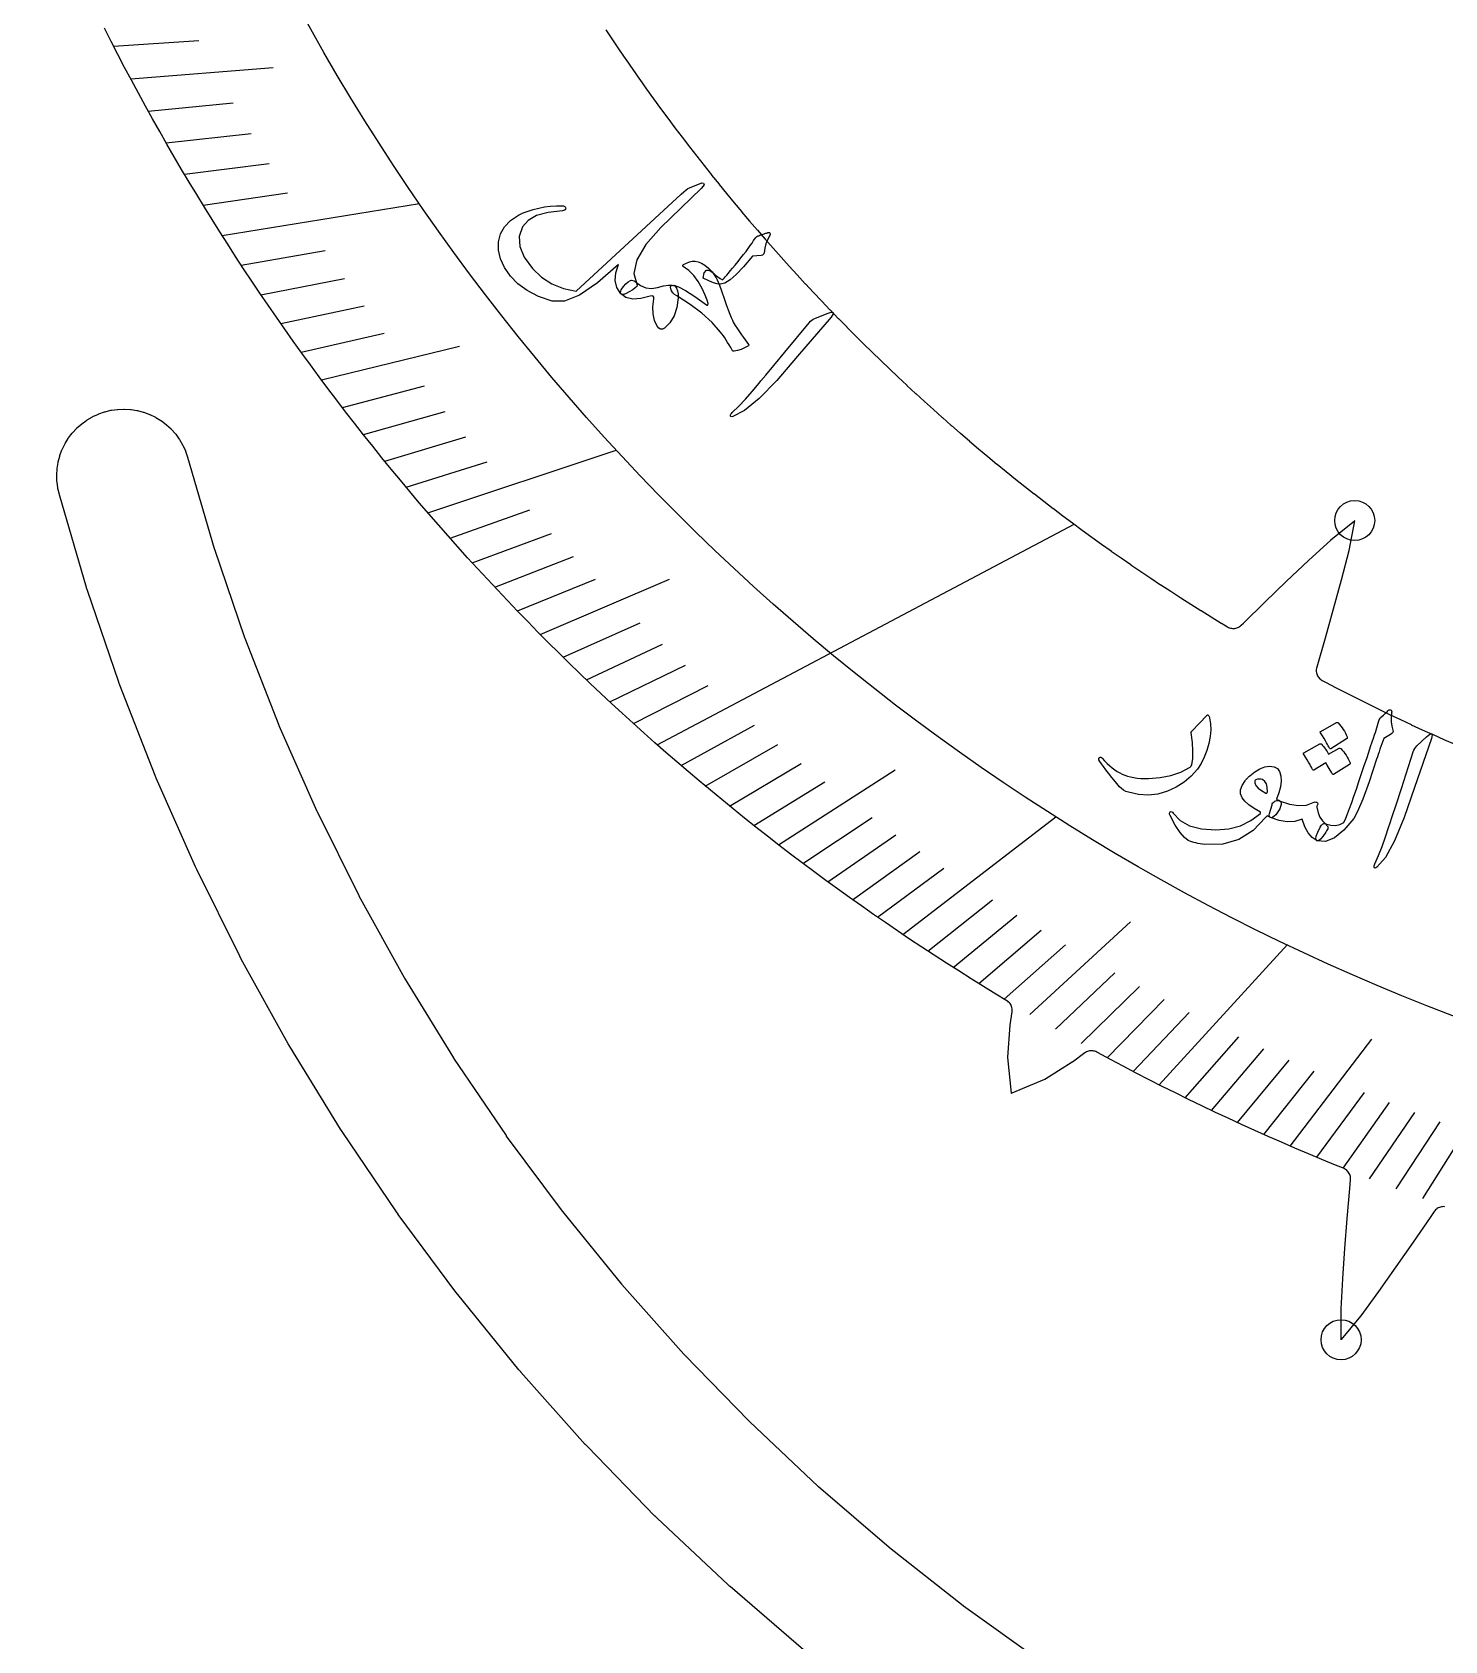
# Model space of a CAD drawing. Header units: millimetres. Extents: x -74 to 74, y -74 to 74.
# Drawn here: x -48.98 to -17.56, y -38.48 to -2.71 of the extents above; entities that cross this region are included whole.
import ezdxf

# ---------------------------------------------------------------- set-up
doc = ezdxf.new("R2010")
doc.units = ezdxf.units.MM
for name, color, linetype in [('CUT_INNER', 6, 'Continuous'), ('ENGRAVE', 7, 'Continuous'), ('ENGRAVE_FINE', 8, 'Continuous'), ('TEXT', 5, 'Continuous')]:
    doc.layers.add(name, color=color, linetype=linetype)

msp = doc.modelspace()

# ---------------------------------------------------------------- linework, layer by layer
at = {"layer": 'CUT_INNER'}
for points in [[(-17.5574, -28.8299), (-17.5826, -28.8278), (-17.6078, -28.8283), (-17.6329, -28.8313), (-17.6575, -28.8369), (-17.6815, -28.8449), (-17.7045, -28.8553), (-17.7264, -28.8679), (-17.7468, -28.8827), (-17.7657, -28.8995), (-17.7828, -28.9181), (-17.7979, -28.9383), (-17.8842, -29.0668), (-17.885, -29.0679), (-18.2627, -29.6167), (-18.6468, -30.1652), (-19.0356, -30.712), (-19.0364, -30.7131), (-19.4294, -31.2537), (-19.434, -31.2597), (-19.8635, -31.7816), (-19.8673, -31.7858), (-19.8676, -31.7806), (-19.8685, -31.1042), (-19.8683, -31.0967), (-19.8292, -30.4295), (-19.8291, -30.4281), (-19.7828, -29.7605), (-19.7319, -29.0932), (-19.6755, -28.4273), (-19.6754, -28.4259), (-19.6567, -28.231), (-19.6555, -28.2063), (-19.6568, -28.1817), (-19.6605, -28.1573), (-19.6666, -28.1334), (-19.675, -28.1102), (-19.6857, -28.088), (-19.6985, -28.0669), (-19.7133, -28.0472), (-19.73, -28.029), (-19.7484, -28.0126), (-19.7683, -27.9981), (-19.7896, -27.9856), (-19.812, -27.9752), (-19.993, -27.9022), (-20.294, -27.7786), (-20.5942, -27.6532), (-20.8937, -27.5259), (-21.1924, -27.3968), (-21.4903, -27.2658), (-21.7874, -27.133), (-22.0836, -26.9984), (-22.3791, -26.862), (-22.6737, -26.7238), (-22.9674, -26.5838), (-23.2603, -26.442), (-23.5523, -26.2983), (-23.8434, -26.1529), (-24.1336, -26.0057), (-24.4229, -25.8568), (-24.7113, -25.706), (-24.9987, -25.5535), (-25.2853, -25.3992), (-25.2987, -25.3919), (-25.3201, -25.3815), (-25.3423, -25.3732), (-25.3652, -25.3671), (-25.3885, -25.3631), (-25.4122, -25.3614), (-25.4359, -25.3619), (-25.4594, -25.3646), (-25.4826, -25.3696), (-25.5052, -25.3768), (-25.527, -25.386), (-25.5479, -25.3973), (-25.5676, -25.4105), (-25.8395, -25.6124), (-25.8475, -25.6178), (-26.452, -25.9978), (-26.4565, -26.0004), (-26.4613, -26.0026), (-27.1926, -26.3063), (-27.198, -26.3083), (-27.1989, -26.3026), (-27.2757, -25.5144), (-27.276, -25.5092), (-27.2759, -25.504), (-27.2257, -24.7918), (-27.2247, -24.7822), (-27.1826, -24.499), (-27.1802, -24.4746), (-27.1801, -24.4501), (-27.1825, -24.4258), (-27.1873, -24.4018), (-27.1943, -24.3783), (-27.2037, -24.3557), (-27.2152, -24.3341), (-27.2287, -24.3137), (-27.2442, -24.2947), (-27.2615, -24.2774), (-27.2803, -24.2618), (-27.3007, -24.2482), (-27.5421, -24.1024), (-27.8197, -23.9326), (-28.0962, -23.761), (-28.3717, -23.5878), (-28.646, -23.4128), (-28.9194, -23.2362), (-29.1916, -23.058), (-29.4627, -22.878), (-29.7327, -22.6964), (-30.0016, -22.5131), (-30.2694, -22.3282), (-30.536, -22.1417), (-30.8014, -21.9535), (-31.0658, -21.7637), (-31.3289, -21.5723), (-31.5909, -21.3792), (-31.8516, -21.1846), (-32.1112, -20.9883), (-32.3696, -20.7905), (-32.6267, -20.5911), (-32.8826, -20.3901), (-33.1373, -20.1876), (-33.3908, -19.9835), (-33.6429, -19.7778), (-33.8938, -19.5706), (-34.1435, -19.3619), (-34.3918, -19.1516), (-34.6389, -18.9398), (-34.8846, -18.7265), (-35.1291, -18.5117), (-35.3722, -18.2954), (-35.6139, -18.0777), (-35.8544, -17.8584), (-36.0935, -17.6377), (-36.3312, -17.4155), (-36.5676, -17.1918), (-36.8026, -16.9667), (-37.0362, -16.7402), (-37.2684, -16.5122), (-37.4992, -16.2828), (-37.7286, -16.052), (-37.9565, -15.8198), (-38.1831, -15.5862), (-38.4082, -15.3513), (-38.6318, -15.1149), (-38.854, -14.8772), (-39.0748, -14.6381), (-39.294, -14.3977), (-39.5118, -14.1559), (-39.7281, -13.9128), (-39.9429, -13.6684), (-40.1562, -13.4226), (-40.368, -13.1756), (-40.5783, -12.9272), (-40.7871, -12.6776), (-40.9943, -12.4267), (-41.1999, -12.1745), (-41.404, -11.9211), (-41.6066, -11.6664), (-41.8076, -11.4105), (-42.007, -11.1534), (-42.2048, -10.895), (-42.4011, -10.6354), (-42.5957, -10.3747), (-42.7888, -10.1127), (-42.9802, -9.8496), (-43.17, -9.5853), (-43.3582, -9.3198), (-43.5448, -9.0532), (-43.7297, -8.7854), (-43.9129, -8.5166), (-44.0946, -8.2466), (-44.2745, -7.9754), (-44.4528, -7.7032), (-44.6294, -7.4299), (-44.8044, -7.1555), (-44.9776, -6.8801), (-45.1492, -6.6036), (-45.319, -6.326), (-45.4872, -6.0474), (-45.6536, -5.7678), (-45.8183, -5.4872), (-45.9813, -5.2056), (-46.1426, -4.9229), (-46.3021, -4.6393), (-46.4599, -4.3547), (-46.6159, -4.0692), (-46.7702, -3.7827), (-46.9227, -3.4952), (-47.0735, -3.2068), (-47.2225, -2.9175), (-47.3697, -2.6273)], [(-36.216, -2.6621), (-36.0697, -2.8826), (-36.0688, -2.8839), (-35.9211, -3.1035), (-35.9202, -3.1048), (-35.7712, -3.3235), (-35.7703, -3.3247), (-35.6199, -3.5425), (-35.6191, -3.5437), (-35.4673, -3.7606), (-35.4665, -3.7618), (-35.3134, -3.9777), (-35.3125, -3.979), (-35.1582, -4.1939), (-35.1573, -4.1952), (-35.0016, -4.4092), (-35.0007, -4.4104), (-34.8437, -4.6235), (-34.8428, -4.6247), (-34.6845, -4.8368), (-34.6835, -4.838), (-34.5239, -5.0491), (-34.523, -5.0503), (-34.3621, -5.2604), (-34.3612, -5.2617), (-34.199, -5.4708), (-34.1981, -5.472), (-34.0346, -5.6801), (-34.0337, -5.6813), (-33.8689, -5.8885), (-33.868, -5.8896), (-33.702, -6.0958), (-33.701, -6.0969), (-33.5337, -6.302), (-33.5328, -6.3032), (-33.3643, -6.5073), (-33.3633, -6.5085), (-33.1935, -6.7115), (-33.1925, -6.7126), (-33.0215, -6.9146), (-33.0205, -6.9158), (-32.8483, -7.1167), (-32.8473, -7.1179), (-32.6738, -7.3177), (-32.6728, -7.3189), (-32.4981, -7.5177), (-32.4971, -7.5188), (-32.3212, -7.7165), (-32.3202, -7.7177), (-32.143, -7.9143), (-32.142, -7.9154), (-31.9637, -8.111), (-31.9626, -8.1121), (-31.7831, -8.3066), (-31.7821, -8.3077), (-31.6014, -8.501), (-31.6003, -8.5021), (-31.4184, -8.6944), (-31.4174, -8.6955), (-31.2343, -8.8866), (-31.2332, -8.8877), (-31.049, -9.0777), (-31.0479, -9.0788), (-30.8625, -9.2676), (-30.8615, -9.2687), (-30.6749, -9.4564), (-30.6738, -9.4575), (-30.4861, -9.644), (-30.485, -9.6451), (-30.2962, -9.8305), (-30.2951, -9.8316), (-30.1051, -10.0158), (-30.104, -10.0169), (-29.9129, -10.2), (-29.9118, -10.201), (-29.7195, -10.3829), (-29.7184, -10.384), (-29.5251, -10.5647), (-29.524, -10.5657), (-29.3295, -10.7452), (-29.3284, -10.7463), (-29.1329, -10.9246), (-29.1317, -10.9256), (-28.9351, -11.1028), (-28.9339, -11.1038), (-28.7362, -11.2797), (-28.7351, -11.2807), (-28.5363, -11.4554), (-28.5351, -11.4564), (-28.3353, -11.6299), (-28.3341, -11.6309), (-28.1332, -11.8031), (-28.132, -11.8041), (-27.9301, -11.9751), (-27.9289, -11.9761), (-27.7259, -12.1459), (-27.7247, -12.1469), (-27.5206, -12.3154), (-27.5194, -12.3163), (-27.3144, -12.4836), (-27.3132, -12.4846), (-27.1071, -12.6506), (-27.1059, -12.6515), (-26.8987, -12.8162), (-26.8975, -12.8172), (-26.6894, -12.9807), (-26.6882, -12.9816), (-26.4791, -13.1438), (-26.4779, -13.1447), (-26.2677, -13.3056), (-26.2665, -13.3065), (-26.0554, -13.4661), (-26.0542, -13.467), (-25.8421, -13.6253), (-25.8409, -13.6263), (-25.6278, -13.7833), (-25.6266, -13.7842), (-25.4126, -13.9398), (-25.4113, -13.9407), (-25.1964, -14.0951), (-25.1951, -14.096), (-24.9792, -14.2491), (-24.978, -14.2499), (-24.7611, -14.4017), (-24.7599, -14.4025), (-24.5421, -14.5529), (-24.5409, -14.5538), (-24.3222, -14.7028), (-24.3209, -14.7037), (-24.1013, -14.8514), (-24.1, -14.8522), (-23.8796, -14.9986), (-23.8783, -14.9994), (-23.6569, -15.1444), (-23.6556, -15.1453), (-23.4333, -15.2889), (-23.432, -15.2897), (-23.2089, -15.432), (-23.2076, -15.4328), (-22.9836, -15.5737), (-22.9823, -15.5745), (-22.7574, -15.7141), (-22.7561, -15.7149), (-22.5304, -15.853), (-22.5291, -15.8538), (-22.3927, -15.9361), (-22.3719, -15.9473), (-22.3501, -15.9566), (-22.3276, -15.9637), (-22.3044, -15.9687), (-22.2809, -15.9714), (-22.2572, -15.9719), (-22.2336, -15.9702), (-22.2103, -15.9663), (-22.1874, -15.9602), (-22.1652, -15.9519), (-22.1439, -15.9416), (-22.1237, -15.9293), (-22.1047, -15.9151), (-22.0872, -15.8992), (-22.0397, -15.852), (-22.0387, -15.851), (-21.5612, -15.3864), (-21.0774, -14.9234), (-20.5895, -14.4629), (-20.5885, -14.462), (-20.0975, -14.0085), (-20.0919, -14.0036), (-19.5684, -13.5752), (-19.5643, -13.5721), (-19.5651, -13.5777), (-19.696, -14.2408), (-19.6977, -14.2481), (-19.8663, -14.8949), (-19.8666, -14.8962), (-20.0422, -15.542), (-20.2224, -16.1865), (-20.4076, -16.8286), (-20.408, -16.83), (-20.4091, -16.8337), (-20.415, -16.8576), (-20.4185, -16.8818), (-20.4197, -16.9064), (-20.4184, -16.9309), (-20.4147, -16.9551), (-20.4087, -16.9789), (-20.4004, -17.002), (-20.3898, -17.0242), (-20.3772, -17.0452), (-20.3625, -17.0649), (-20.3459, -17.083), (-20.3277, -17.0995), (-20.3079, -17.114), (-20.2869, -17.1266), (-20.2148, -17.1648), (-20.2134, -17.1655), (-19.9789, -17.2881), (-19.9775, -17.2888), (-19.7422, -17.41), (-19.7409, -17.4107), (-19.5049, -17.5304), (-19.5035, -17.5311), (-19.2667, -17.6493), (-19.2654, -17.65), (-19.0279, -17.7668), (-19.0265, -17.7675), (-18.7883, -17.8829), (-18.787, -17.8835), (-18.5481, -17.9974), (-18.5467, -17.9981), (-18.3071, -18.1105), (-18.3057, -18.1111), (-18.0654, -18.2221), (-18.0641, -18.2227), (-17.8231, -18.3322), (-17.8217, -18.3328), (-17.5801, -18.4408), (-17.5787, -18.4414), (-17.3364, -18.5479)], [(-31.8234, -38.679), (-33.4567, -37.2752), (-33.4588, -37.2734), (-33.5058, -37.2312), (-33.5078, -37.2293), (-35.0773, -35.7544), (-35.0793, -35.7525), (-35.1243, -35.7083), (-35.1263, -35.7063), (-36.6288, -34.1633), (-36.6307, -34.1613), (-36.6737, -34.1151), (-36.6755, -34.113), (-38.1081, -32.5049), (-38.1099, -32.5028), (-38.1509, -32.4547), (-38.1526, -32.4526), (-39.5125, -30.7825), (-39.5142, -30.7803), (-39.553, -30.7305), (-39.5546, -30.7283), (-40.839, -28.9995), (-40.8407, -28.9972), (-40.8772, -28.9457), (-40.8787, -28.9435), (-42.0852, -27.1594), (-42.0867, -27.1571), (-42.1209, -27.104), (-42.1224, -27.1017), (-43.2485, -25.2658), (-43.2499, -25.2634), (-43.2817, -25.2089), (-43.2831, -25.2065), (-44.3267, -23.3225), (-44.328, -23.3201), (-44.3574, -23.2642), (-44.3586, -23.2617), (-45.3176, -21.3333), (-45.3188, -21.3308), (-45.3457, -21.2737), (-45.3468, -21.2712), (-46.2193, -19.3021), (-46.2204, -19.2996), (-46.2447, -19.2413), (-46.2457, -19.2387), (-47.03, -17.2329), (-47.031, -17.2303), (-47.0527, -17.171), (-47.0536, -17.1684), (-47.7481, -15.1298), (-47.749, -15.1271), (-47.768, -15.067), (-47.7688, -15.0643), (-48.3718, -12.9985), (-48.3734, -12.9925), (-48.4052, -12.8598), (-48.4074, -12.8477), (-48.4256, -12.7155), (-48.4267, -12.7033), (-48.4318, -12.5699), (-48.4317, -12.5577), (-48.4237, -12.4245), (-48.4224, -12.4123), (-48.4014, -12.2805), (-48.3989, -12.2685), (-48.3651, -12.1394), (-48.3615, -12.1277), (-48.3152, -12.0025), (-48.3104, -11.9912), (-48.252, -11.8712), (-48.2461, -11.8604), (-48.1763, -11.7467), (-48.1694, -11.7366), (-48.0888, -11.6302), (-48.0809, -11.6208), (-47.9902, -11.5229), (-47.9815, -11.5143), (-47.8817, -11.4257), (-47.8721, -11.4181), (-47.7641, -11.3397), (-47.7538, -11.333), (-47.6386, -11.2656), (-47.6278, -11.2599), (-47.5065, -11.2041), (-47.4951, -11.1996), (-47.369, -11.1559), (-47.3573, -11.1525), (-47.2275, -11.1214), (-47.2154, -11.1192), (-47.0832, -11.101), (-47.071, -11.0999), (-46.9376, -11.0948), (-46.9254, -11.0949), (-46.7922, -11.1029), (-46.78, -11.1042), (-46.6482, -11.1252), (-46.6362, -11.1277), (-46.5071, -11.1615), (-46.4954, -11.1651), (-46.3702, -11.2114), (-46.3589, -11.2162), (-46.2389, -11.2746), (-46.2281, -11.2805), (-46.1144, -11.3503), (-46.1043, -11.3572), (-45.9979, -11.4378), (-45.9885, -11.4457), (-45.8906, -11.5364), (-45.882, -11.5451), (-45.7934, -11.6449), (-45.7858, -11.6545), (-45.7074, -11.7625), (-45.7007, -11.7728), (-45.6333, -11.888), (-45.6276, -11.8988), (-45.5718, -12.0201), (-45.5673, -12.0315), (-45.5226, -12.1605), (-45.5208, -12.1663), (-44.9282, -14.1965), (-44.9249, -14.2071), (-44.2542, -16.1755), (-44.2504, -16.1859), (-43.4932, -18.1226), (-43.4889, -18.1328), (-42.6465, -20.034), (-42.6418, -20.0441), (-41.7158, -21.9061), (-41.7107, -21.9159), (-40.703, -23.7349), (-40.6975, -23.7445), (-39.6101, -25.5171), (-39.6041, -25.5264), (-38.4393, -27.249), (-38.4328, -27.258), (-37.1927, -28.9273), (-37.1859, -28.936), (-35.8729, -30.5486), (-35.8657, -30.557), (-34.4825, -32.1098), (-34.475, -32.1179), (-33.0243, -33.6078), (-33.0164, -33.6155), (-31.501, -35.0396), (-31.4927, -35.047), (-29.9157, -36.4024), (-29.9071, -36.4095), (-28.2715, -37.6936), (-28.2626, -37.7003), (-26.5716, -38.9106)]]:
    msp.add_lwpolyline(points, dxfattribs=at)
at = {"layer": 'ENGRAVE'}
for points in [[(-44.7555, -7.2325), (-40.3654, -6.523)], [(-40.1748, -13.4011), (-35.9887, -12.0048)], [(-35.0752, -18.5593), (-25.8039, -13.6536)], [(-29.616, -22.7752), (-26.2115, -20.1571)], [(-18.0482, -28.6496), (-12.7539, -20.2455)], [(-23.9128, -26.1179), (-21.0601, -23.0022)]]:
    msp.add_lwpolyline(points, dxfattribs=at)
for centre, radius in [((0, 21.2174), 48.9785), ((-19.5638, -13.5714), 0.4455), ((-19.8676, -31.7865), 0.4455)]:
    msp.add_circle(centre, radius, dxfattribs=at)
at = {"layer": 'ENGRAVE_FINE'}
for points in [[(-47.1685, -3.0229), (-45.2712, -2.9013)], [(-46.7869, -3.7514), (-43.6219, -3.4977)], [(-46.3967, -4.4692), (-44.5052, -4.287)], [(-45.9982, -5.1762), (-44.1105, -4.9637)], [(-45.5917, -5.8723), (-43.7084, -5.6298)], [(-45.1774, -6.5578), (-43.299, -6.2851)], [(-44.3264, -7.8966), (-42.4597, -7.564)], [(-43.8903, -8.55), (-42.0302, -8.1876)], [(-43.4473, -9.1928), (-41.5945, -8.8008)], [(-42.9978, -9.8252), (-41.1527, -9.4036)], [(-42.542, -10.447), (-39.4742, -9.6937)], [(-42.08, -11.0585), (-40.2522, -10.5781)], [(-41.6121, -11.6595), (-39.7937, -11.15)], [(-41.1384, -12.2503), (-39.3301, -11.7118)], [(-40.6593, -12.8308), (-38.8615, -12.2635)], [(-39.6851, -13.9614), (-37.9103, -13.337)], [(-39.1905, -14.5115), (-37.4279, -13.8589)], [(-38.6912, -15.0517), (-36.9413, -14.371)], [(-38.1872, -15.582), (-36.4506, -14.8734)], [(-37.6787, -16.1024), (-34.802, -14.873)], [(-37.166, -16.6131), (-35.4576, -15.8494)], [(-36.6491, -17.114), (-34.9556, -16.3232)], [(-36.1283, -17.6053), (-34.4501, -16.7876)], [(-35.6036, -18.0871), (-33.9414, -17.2426)], [(-34.5432, -19.0221), (-32.9144, -18.1252)], [(-34.0079, -19.4756), (-32.3964, -18.5528)], [(-33.4692, -19.9198), (-31.8756, -18.9714)], [(-32.3824, -20.7806), (-29.7846, -19.1135)], [(-32.9273, -20.3548), (-31.3521, -19.381)], [(-31.8346, -21.1974), (-30.2976, -20.174)], [(-31.2839, -21.6052), (-29.7667, -20.5574)], [(-30.7305, -22.004), (-29.2336, -20.9322)], [(-30.1745, -22.394), (-28.6983, -21.2985)], [(-29.055, -23.1477), (-27.6216, -22.0057)], [(-28.4918, -23.5115), (-27.0804, -22.3468)], [(-26.789, -24.5516), (-24.5487, -22.4983)], [(-27.9263, -23.8667), (-26.5374, -22.6797)], [(-27.3587, -24.2134), (-25.9927, -23.0044)], [(-26.2174, -24.8814), (-24.8984, -23.6297)], [(-25.6439, -25.2029), (-24.349, -23.9303)], [(-25.0686, -25.5161), (-23.7982, -24.2231)], [(-24.4915, -25.8211), (-23.246, -24.508)], [(-23.3324, -26.4067), (-22.1379, -25.0547)], [(-22.7506, -26.6874), (-21.582, -25.3165)], [(-20.9965, -27.4817), (-19.1809, -25.1053)], [(-22.1673, -26.96), (-21.025, -25.5708)], [(-21.5826, -27.2248), (-20.467, -25.8176)], [(-20.4092, -27.7307), (-19.348, -26.2889)], [(-19.8207, -27.972), (-18.7872, -26.5134)], [(-19.231, -28.2055), (-18.2254, -26.7307)], [(-18.6401, -28.4314), (-17.6629, -26.9408)]]:
    msp.add_lwpolyline(points, dxfattribs=at)
at = {"layer": 'TEXT'}
for points in [[(-34.9935, -7.0563), (-35.332, -7.4361), (-35.5334, -7.7769), (-35.5973, -8.0785), (-35.5236, -8.3398), (-35.5313, -8.367), (-35.5638, -8.4009), (-35.621, -8.4417), (-35.7031, -8.4891), (-35.7699, -8.5239), (-35.8228, -8.5424), (-35.8619, -8.5447), (-35.887, -8.5308), (-35.9724, -8.3907), (-36.0099, -8.2347), (-35.9992, -8.063), (-35.9404, -7.876), (-36.4055, -8.2851), (-36.8055, -8.5592), (-37.1416, -8.6968), (-37.4137, -8.6973), (-37.7135, -8.5899), (-37.9685, -8.4605), (-38.1782, -8.3102), (-38.3423, -8.1395), (-38.4753, -7.9452), (-38.564, -7.7526), (-38.6086, -7.562), (-38.6091, -7.3738), (-38.5648, -7.1969), (-38.4753, -7.0398), (-38.3409, -6.9023), (-38.1618, -6.7841), (-38.057, -6.7335), (-37.9471, -6.6899), (-37.832, -6.6531), (-37.712, -6.6231), (-37.5866, -6.6002), (-37.4559, -6.5843), (-37.3198, -6.5756), (-37.1784, -6.5738), (-37.1611, -6.5765), (-37.1459, -6.5821), (-37.1329, -6.5908), (-37.1219, -6.6026), (-37.1153, -6.6143), (-37.1126, -6.6267), (-37.1137, -6.6397), (-37.1187, -6.6535), (-37.1279, -6.666), (-37.1418, -6.6753), (-37.1602, -6.6813), (-37.1833, -6.6842), (-37.503, -6.7192), (-37.7583, -6.7901), (-37.949, -6.8981), (-38.0744, -7.0441), (-38.145, -7.2528), (-38.1317, -7.4765), (-38.0338, -7.7147), (-37.8511, -7.9662), (-37.6494, -8.1578), (-37.4198, -8.3066), (-37.1631, -8.4123), (-36.8798, -8.4746), (-34.5412, -6.314), (-34.4849, -6.2629), (-34.4352, -6.2222), (-34.3922, -6.1919), (-34.3558, -6.1719), (-34.0839, -6.0634), (-34.045, -6.0737), (-34.0349, -6.0984), (-34.0535, -6.1377), (-34.1009, -6.1915)], [(-32.7194, -7.2038), (-32.6986, -7.197), (-32.6798, -7.1906), (-32.6628, -7.1848), (-32.6476, -7.1795), (-32.6346, -7.175), (-32.6239, -7.1713), (-32.6154, -7.1685), (-32.6093, -7.1667), (-32.5969, -7.1654), (-32.5859, -7.1668), (-32.5765, -7.171), (-32.5685, -7.1779), (-32.5629, -7.1866), (-32.5606, -7.1959), (-32.5615, -7.2059), (-32.5658, -7.2166), (-32.6179, -7.3193), (-32.6575, -7.4203), (-32.6847, -7.5194), (-32.6993, -7.6168), (-32.7051, -7.6397), (-32.7182, -7.6572), (-32.7384, -7.6691), (-32.7659, -7.6755), (-32.9589, -7.6965), (-33.1573, -7.9305), (-33.3175, -8.1011), (-33.457, -8.2228), (-33.576, -8.2952), (-33.6746, -8.3183), (-33.7404, -8.3101), (-33.8262, -8.2851), (-33.932, -8.2431), (-34.0578, -8.1839), (-34.0298, -8.0666), (-33.9831, -8.0076), (-33.9181, -8.0066), (-33.8346, -8.0636), (-33.7782, -8.1126), (-33.7249, -8.1543), (-33.6746, -8.1889), (-33.6274, -8.2162), (-33.6111, -8.2032), (-33.5896, -8.1823), (-33.563, -8.1536), (-33.5313, -8.1169), (-33.494, -8.0724), (-33.4507, -8.0201), (-33.4015, -7.96), (-33.3463, -7.892), (-33.2779, -7.8086), (-33.2143, -7.7298), (-33.1556, -7.6557), (-33.1016, -7.5863), (-33.0525, -7.5211), (-33.0081, -7.4598), (-32.9685, -7.4024), (-32.9337, -7.3487), (-32.905, -7.3069), (-32.8798, -7.2755), (-32.8579, -7.2543), (-32.8395, -7.2435), (-32.8184, -7.238), (-32.7913, -7.2296), (-32.7583, -7.2182), (-32.7194, -7.2038)], [(-34.4888, -7.8803), (-34.4245, -7.8461), (-34.3608, -7.822), (-34.2977, -7.808), (-34.2351, -7.8042), (-34.166, -7.8166), (-34.0929, -7.8471), (-34.0156, -7.8957), (-33.9342, -7.9624), (-33.8934, -8.002), (-33.8562, -8.043), (-33.8226, -8.0857), (-33.7925, -8.1299), (-33.7656, -8.1754), (-33.7413, -8.2217), (-33.7197, -8.2688), (-33.7007, -8.3168), (-33.643, -8.4861), (-33.5902, -8.6371), (-33.5425, -8.7697), (-33.5003, -8.884), (-33.4634, -8.9802), (-33.4317, -9.0585), (-33.4055, -9.1189), (-33.3849, -9.1614), (-33.3398, -9.2368), (-33.2947, -9.3085), (-33.2498, -9.3764), (-33.205, -9.4406), (-33.1612, -9.5007), (-33.1197, -9.5567), (-33.0804, -9.6084), (-33.0433, -9.6558), (-33.0387, -9.6646), (-33.0407, -9.674), (-33.0493, -9.684), (-33.0645, -9.6946), (-33.1366, -9.7347), (-33.2113, -9.7668), (-33.2886, -9.7909), (-33.3685, -9.8069), (-33.3797, -9.8065), (-33.3898, -9.8029), (-33.3991, -9.796), (-33.4073, -9.7858), (-33.4424, -9.7249), (-33.4767, -9.667), (-33.5102, -9.6119), (-33.5429, -9.5597), (-33.5748, -9.5107), (-33.6061, -9.4655), (-33.6366, -9.424), (-33.6665, -9.3862), (-33.8575, -9.1695), (-34.0838, -8.9631), (-34.3455, -8.7662), (-34.6429, -8.5781), (-34.6929, -8.5441), (-34.7318, -8.5068), (-34.7597, -8.4661), (-34.7764, -8.4221), (-34.7807, -8.3829), (-34.7711, -8.3564), (-34.7476, -8.3425), (-34.7103, -8.3413), (-34.6036, -8.376), (-34.4471, -8.4601), (-34.2405, -8.593), (-33.9832, -8.7736), (-33.9717, -8.7796), (-33.9624, -8.783), (-33.9555, -8.7838), (-33.9508, -8.782), (-33.947, -8.7463), (-33.9673, -8.6733), (-34.0116, -8.5632), (-34.0794, -8.4157), (-34.1647, -8.2579), (-34.2624, -8.1232), (-34.3727, -8.0115), (-34.4959, -7.9226), (-34.5073, -7.9141), (-34.5099, -7.9042), (-34.5037, -7.893), (-34.4888, -7.8803)], [(-34.6846, -8.3499), (-34.6482, -8.4015), (-34.6242, -8.4637), (-34.6125, -8.5365), (-34.613, -8.62), (-34.6424, -8.8377), (-34.7026, -9.023), (-34.7942, -9.1755), (-34.9176, -9.2951), (-34.9627, -9.3184), (-35.004, -9.3187), (-35.0414, -9.2958), (-35.0748, -9.2498), (-35.1343, -9.1222), (-35.1677, -8.9779), (-35.1747, -8.817), (-35.1553, -8.6399), (-35.1537, -8.603), (-35.1657, -8.5808), (-35.1913, -8.5731), (-35.2305, -8.5801), (-35.4413, -8.6368), (-35.6216, -8.6467), (-35.7713, -8.6101), (-35.8901, -8.5271), (-35.896, -8.5135), (-35.8957, -8.4947), (-35.8891, -8.4707), (-35.8761, -8.4415), (-35.8279, -8.3669), (-35.7776, -8.3077), (-35.7252, -8.2638), (-35.671, -8.2351), (-35.6451, -8.2298), (-35.619, -8.232), (-35.5928, -8.2417), (-35.5664, -8.2589), (-35.4486, -8.3445), (-35.3268, -8.395), (-35.2014, -8.4105), (-35.0723, -8.391), (-34.9372, -8.3569), (-34.8276, -8.3386), (-34.7434, -8.3362), (-34.6846, -8.3499)], [(-31.3, -8.9688), (-31.2084, -8.9393), (-31.1629, -8.9426), (-31.1634, -8.979), (-31.2099, -9.0484), (-31.9584, -9.9202), (-32.4172, -10.4556), (-32.8085, -10.858), (-33.1336, -11.1258), (-33.3932, -11.2584), (-33.4206, -11.263), (-33.4391, -11.2615), (-33.4488, -11.254), (-33.4498, -11.2404), (-33.4458, -11.2249), (-33.4371, -11.2082), (-33.4239, -11.1904), (-33.4061, -11.1715), (-33.2608, -11.0307), (-33.1133, -10.8746), (-32.9635, -10.7032), (-32.8112, -10.5168), (-32.7705, -10.469), (-32.6619, -10.3386), (-32.4852, -10.1258), (-32.24, -9.8308), (-31.6994, -9.1733), (-31.6685, -9.1406), (-31.637, -9.1135), (-31.605, -9.0921), (-31.5724, -9.0763)], [(-18.9868, -17.9548), (-18.9266, -17.8993), (-18.8793, -17.855), (-18.8449, -17.822), (-18.8234, -17.8003), (-18.8085, -17.7871), (-18.7938, -17.7796), (-18.7794, -17.7778), (-18.7653, -17.7816), (-18.7519, -17.7913), (-18.7435, -17.8051), (-18.7401, -17.8229), (-18.7417, -17.8448), (-18.7518, -17.951), (-18.7509, -18.0514), (-18.7391, -18.146), (-18.7162, -18.2347), (-18.711, -18.2621), (-18.7176, -18.2871), (-18.736, -18.3097), (-18.7663, -18.3299), (-18.9174, -18.4183), (-18.9393, -18.4797), (-18.9606, -18.54), (-18.9814, -18.5993), (-19.0016, -18.6576), (-19.0214, -18.7147), (-19.0406, -18.7709), (-19.0593, -18.826), (-19.0775, -18.8801), (-19.2455, -19.3807), (-19.3858, -19.7677), (-19.4992, -20.0409), (-19.5863, -20.1999), (-19.8071, -20.4587), (-20.0165, -20.6275), (-20.2142, -20.7065), (-20.3998, -20.6954), (-20.4041, -20.6933), (-20.4083, -20.6912), (-20.4126, -20.6892), (-20.4169, -20.6871), (-20.4308, -20.6511), (-20.4207, -20.5891), (-20.3866, -20.5011), (-20.3286, -20.3872), (-20.3039, -20.3466), (-20.2768, -20.3215), (-20.2475, -20.3118), (-20.2158, -20.3174), (-20.0978, -20.3484), (-19.9895, -20.353), (-19.891, -20.3313), (-19.8024, -20.2834), (-19.7639, -20.1934), (-19.7224, -20.09), (-19.678, -19.973), (-19.6307, -19.8426), (-19.5804, -19.6994), (-19.527, -19.544), (-19.4705, -19.3766), (-19.4108, -19.197), (-19.3507, -19.0212), (-19.297, -18.863), (-19.2498, -18.7225), (-19.209, -18.5996), (-19.1742, -18.4945), (-19.145, -18.4074), (-19.1213, -18.3385), (-19.1033, -18.2876), (-19.0274, -18.0285), (-19.0172, -18.0042), (-19.007, -17.9839), (-18.9969, -17.9674), (-18.9868, -17.9548)], [(-22.8561, -17.9061), (-22.8496, -17.9001), (-22.8435, -17.8959), (-22.8377, -17.8935), (-22.8324, -17.8929), (-22.8206, -17.8984), (-22.8098, -17.9115), (-22.8, -17.9321), (-22.7913, -17.9601), (-22.769, -18.0902), (-22.7643, -18.2281), (-22.7771, -18.374), (-22.8076, -18.5278), (-22.8531, -18.6861), (-22.9105, -18.8349), (-22.9799, -18.9741), (-23.0615, -19.1037), (-23.1982, -19.2575), (-23.3549, -19.3903), (-23.5319, -19.5019), (-23.7294, -19.5919), (-23.9405, -19.6543), (-24.1559, -19.679), (-24.3753, -19.6659), (-24.5984, -19.6148), (-24.6546, -19.5949), (-24.7063, -19.5674), (-24.7534, -19.5324), (-24.7958, -19.4898), (-24.8871, -19.3812), (-24.9685, -19.2819), (-25.0402, -19.1922), (-25.1023, -19.1119), (-25.1545, -19.0413), (-25.1967, -18.9806), (-25.229, -18.9298), (-25.2514, -18.889), (-25.2548, -18.8786), (-25.2562, -18.8694), (-25.2556, -18.8616), (-25.2528, -18.855), (-25.2472, -18.8478), (-25.2404, -18.8421), (-25.2324, -18.8379), (-25.2231, -18.8351), (-25.2133, -18.8347), (-25.2035, -18.8378), (-25.1936, -18.8443), (-25.1838, -18.8543), (-25.1251, -18.9164), (-25.0673, -18.9734), (-25.0105, -19.0251), (-24.9547, -19.0716), (-24.8993, -19.1132), (-24.844, -19.1502), (-24.7887, -19.1827), (-24.7334, -19.2105), (-24.6759, -19.2345), (-24.614, -19.2553), (-24.5478, -19.2728), (-24.4771, -19.2871), (-24.402, -19.2978), (-24.3222, -19.3047), (-24.2378, -19.3079), (-24.1488, -19.3071), (-23.8896, -19.2877), (-23.6509, -19.2403), (-23.4328, -19.1654), (-23.2352, -19.0631), (-23.2209, -19.0539), (-23.2086, -19.0408), (-23.1982, -19.0239), (-23.1896, -19.0032), (-23.1672, -18.8648), (-23.1615, -18.6997), (-23.1724, -18.508), (-23.1994, -18.2896), (-23.1988, -18.2771), (-23.1968, -18.2667), (-23.1934, -18.2586), (-23.1885, -18.2526)], [(-19.9685, -18.0618), (-19.9608, -18.0591), (-19.9522, -18.0596), (-19.9427, -18.0631), (-19.9322, -18.0698), (-19.9005, -18.1051), (-19.8707, -18.1414), (-19.843, -18.1786), (-19.8173, -18.2167), (-19.7934, -18.2562), (-19.7713, -18.2973), (-19.7509, -18.3401), (-19.7323, -18.3846), (-19.7292, -18.3988), (-19.73, -18.4105), (-19.7346, -18.4197), (-19.7429, -18.4263), (-20.0967, -18.646), (-20.1068, -18.6481), (-20.1162, -18.644), (-20.125, -18.6337), (-20.1332, -18.6171), (-20.1404, -18.603), (-20.1522, -18.5814), (-20.1683, -18.5522), (-20.189, -18.5156), (-20.2145, -18.4711), (-20.2455, -18.4186), (-20.2818, -18.3581), (-20.3234, -18.2895), (-20.3283, -18.2791), (-20.3291, -18.2708), (-20.3259, -18.2646), (-20.3186, -18.2604)], [(-19.9083, -18.636), (-19.9007, -18.6334), (-19.892, -18.6338), (-19.8823, -18.6373), (-19.8716, -18.6439), (-19.8392, -18.6793), (-19.8088, -18.7156), (-19.7804, -18.7528), (-19.754, -18.7909), (-19.7295, -18.8303), (-19.7067, -18.8715), (-19.6856, -18.9143), (-19.6663, -18.9589), (-19.6642, -18.9707), (-19.6658, -18.9813), (-19.6713, -18.9906), (-19.6807, -18.9987), (-20.0351, -19.2198), (-20.0426, -19.2213), (-20.0506, -19.2173), (-20.0591, -19.2079), (-20.0681, -19.193), (-20.0739, -19.183), (-20.083, -19.1674), (-20.0955, -19.1462), (-20.1112, -19.1194), (-20.1304, -19.0873), (-20.1531, -19.0502), (-20.1794, -19.008), (-20.2091, -18.9607), (-20.4709, -19.1215), (-20.481, -19.1235), (-20.4906, -19.1193), (-20.4995, -19.1089), (-20.5079, -19.0922), (-20.5152, -19.078), (-20.5271, -19.0562), (-20.5435, -19.0269), (-20.5645, -18.9899), (-20.5904, -18.9452), (-20.6218, -18.8923), (-20.6587, -18.8313), (-20.7009, -18.7621), (-20.7041, -18.7526), (-20.7037, -18.7449), (-20.6997, -18.7391), (-20.6921, -18.7351), (-20.3388, -18.5388), (-20.3311, -18.5362), (-20.3224, -18.5367), (-20.3127, -18.5403), (-20.3021, -18.547), (-20.2793, -18.5723), (-20.2571, -18.5981), (-20.2356, -18.6246), (-20.2147, -18.6518), (-20.1948, -18.6797), (-20.1762, -18.7086), (-20.1591, -18.7383), (-20.1434, -18.7689)], [(-17.9696, -18.3804), (-17.8953, -18.3192), (-17.8518, -18.3056), (-17.8389, -18.3396), (-17.8565, -18.4213), (-18.231, -19.5075), (-18.4601, -20.1744), (-18.6755, -20.6926), (-18.879, -21.0615), (-19.0715, -21.2804), (-19.0952, -21.2947), (-19.113, -21.3002), (-19.1248, -21.2968), (-19.1307, -21.2845), (-19.1327, -21.2686), (-19.1308, -21.2499), (-19.1251, -21.2285), (-19.1155, -21.2043), (-19.0324, -21.0199), (-18.9528, -20.8204), (-18.8767, -20.6059), (-18.8038, -20.3765), (-18.7836, -20.3171), (-18.7307, -20.1558), (-18.6449, -19.8928), (-18.5256, -19.5283), (-18.2655, -18.7178), (-18.2488, -18.676), (-18.2296, -18.6392), (-18.2077, -18.6075), (-18.1832, -18.5808)], [(-21.5457, -20.176), (-21.823, -20.4649), (-22.1406, -20.6616), (-22.4988, -20.7649), (-22.8971, -20.7736), (-22.9493, -20.7678), (-23, -20.7606), (-23.0492, -20.7517), (-23.0968, -20.7414), (-23.1425, -20.7293), (-23.1859, -20.7156), (-23.227, -20.7), (-23.2656, -20.6827), (-23.3506, -20.6191), (-23.4466, -20.5054), (-23.5532, -20.3417), (-23.6697, -20.1279), (-23.6798, -20.1009), (-23.6823, -20.0789), (-23.6771, -20.062), (-23.6644, -20.0502), (-23.648, -20.0448), (-23.6319, -20.0472), (-23.6161, -20.0576), (-23.6007, -20.0758), (-23.4471, -20.2401), (-23.2368, -20.3579), (-22.9707, -20.4286), (-22.6496, -20.451), (-22.3659, -20.4268), (-22.1062, -20.3574), (-21.8707, -20.2433), (-21.6594, -20.085), (-21.6562, -20.077), (-21.6555, -20.0699), (-21.6571, -20.0634), (-21.6612, -20.0576), (-21.8018, -19.973), (-21.9162, -19.891), (-22.0044, -19.8121), (-22.0665, -19.7363), (-22.1006, -19.6522), (-22.1011, -19.561), (-22.068, -19.4627), (-22.0014, -19.3573), (-21.9913, -19.3441), (-21.9804, -19.3309), (-21.9689, -19.3177), (-21.9567, -19.3045), (-21.9438, -19.2911), (-21.9299, -19.2772), (-21.9151, -19.2628), (-21.8994, -19.248), (-21.7875, -19.1568), (-21.6763, -19.091), (-21.5659, -19.0506), (-21.456, -19.0354), (-21.3584, -19.047), (-21.2844, -19.0869), (-21.2338, -19.1551), (-21.2066, -19.2518), (-21.2002, -19.3698), (-21.214, -19.4956), (-21.2482, -19.6292), (-21.3028, -19.7706), (-21.2945, -19.7747), (-21.2863, -19.7785), (-21.2782, -19.7818), (-21.2703, -19.7848), (-21.2624, -19.7878), (-21.2543, -19.7911), (-21.2461, -19.7949), (-21.2378, -19.799), (-21.2126, -19.8196), (-21.1999, -19.8489), (-21.1995, -19.8868), (-21.2116, -19.9335), (-21.2314, -19.9814), (-21.2561, -20.0275), (-21.2858, -20.0716), (-21.3206, -20.1137), (-21.3556, -20.1486), (-21.3861, -20.1706), (-21.4119, -20.1799), (-21.4333, -20.1764), (-21.5135, -20.1348), (-21.518, -20.142), (-21.5248, -20.1513), (-21.534, -20.1626), (-21.5457, -20.176)], [(-21.5045, -19.6071), (-21.5083, -19.5083), (-21.5278, -19.4297), (-21.5631, -19.371), (-21.6142, -19.3322), (-21.6523, -19.3231), (-21.6895, -19.3211), (-21.7258, -19.3262), (-21.7613, -19.3383), (-21.7754, -19.3473), (-21.7839, -19.3606), (-21.7867, -19.3783), (-21.7839, -19.4004), (-21.7611, -19.4606), (-21.7126, -19.5192), (-21.6384, -19.5762), (-21.5386, -19.6313), (-21.5271, -19.6347), (-21.5176, -19.6318), (-21.51, -19.6226), (-21.5045, -19.6071)], [(-20.2158, -20.3174), (-20.1874, -20.3446), (-20.1682, -20.3679), (-20.1583, -20.3873), (-20.1576, -20.4028), (-20.1636, -20.4233), (-20.1737, -20.4469), (-20.188, -20.4737), (-20.2065, -20.5037), (-20.2717, -20.597), (-20.3257, -20.66), (-20.3684, -20.6928), (-20.3998, -20.6954), (-20.5074, -20.623), (-20.599, -20.5184), (-20.6744, -20.3818), (-20.7332, -20.2131), (-20.8934, -20.2604), (-21.0643, -20.2698), (-21.2458, -20.2411), (-21.4375, -20.1742), (-21.4547, -20.1604), (-21.4643, -20.1406), (-21.4661, -20.115), (-21.4601, -20.0836), (-21.4032, -19.8921), (-21.3968, -19.8707), (-21.3843, -19.8506), (-21.3658, -19.8316), (-21.3412, -19.8138), (-21.3176, -19.8023), (-21.2936, -19.7964), (-21.2691, -19.796), (-21.2442, -19.801), (-21.0164, -19.8788), (-20.8137, -19.9112), (-20.6362, -19.8987), (-20.4843, -19.8415), (-20.4655, -19.8326), (-20.4467, -19.8289), (-20.4278, -19.8305), (-20.409, -19.8373), (-20.3936, -19.8478), (-20.3854, -19.8607), (-20.3841, -19.876), (-20.3899, -19.8936), (-20.3972, -19.9096), (-20.4024, -19.924), (-20.4054, -19.9368), (-20.4064, -19.948), (-20.3775, -20.0675), (-20.336, -20.169), (-20.2821, -20.2523), (-20.2158, -20.3174)]]:
    msp.add_lwpolyline(points, close=True, dxfattribs=at)

doc.saveas('drawing.dxf')
